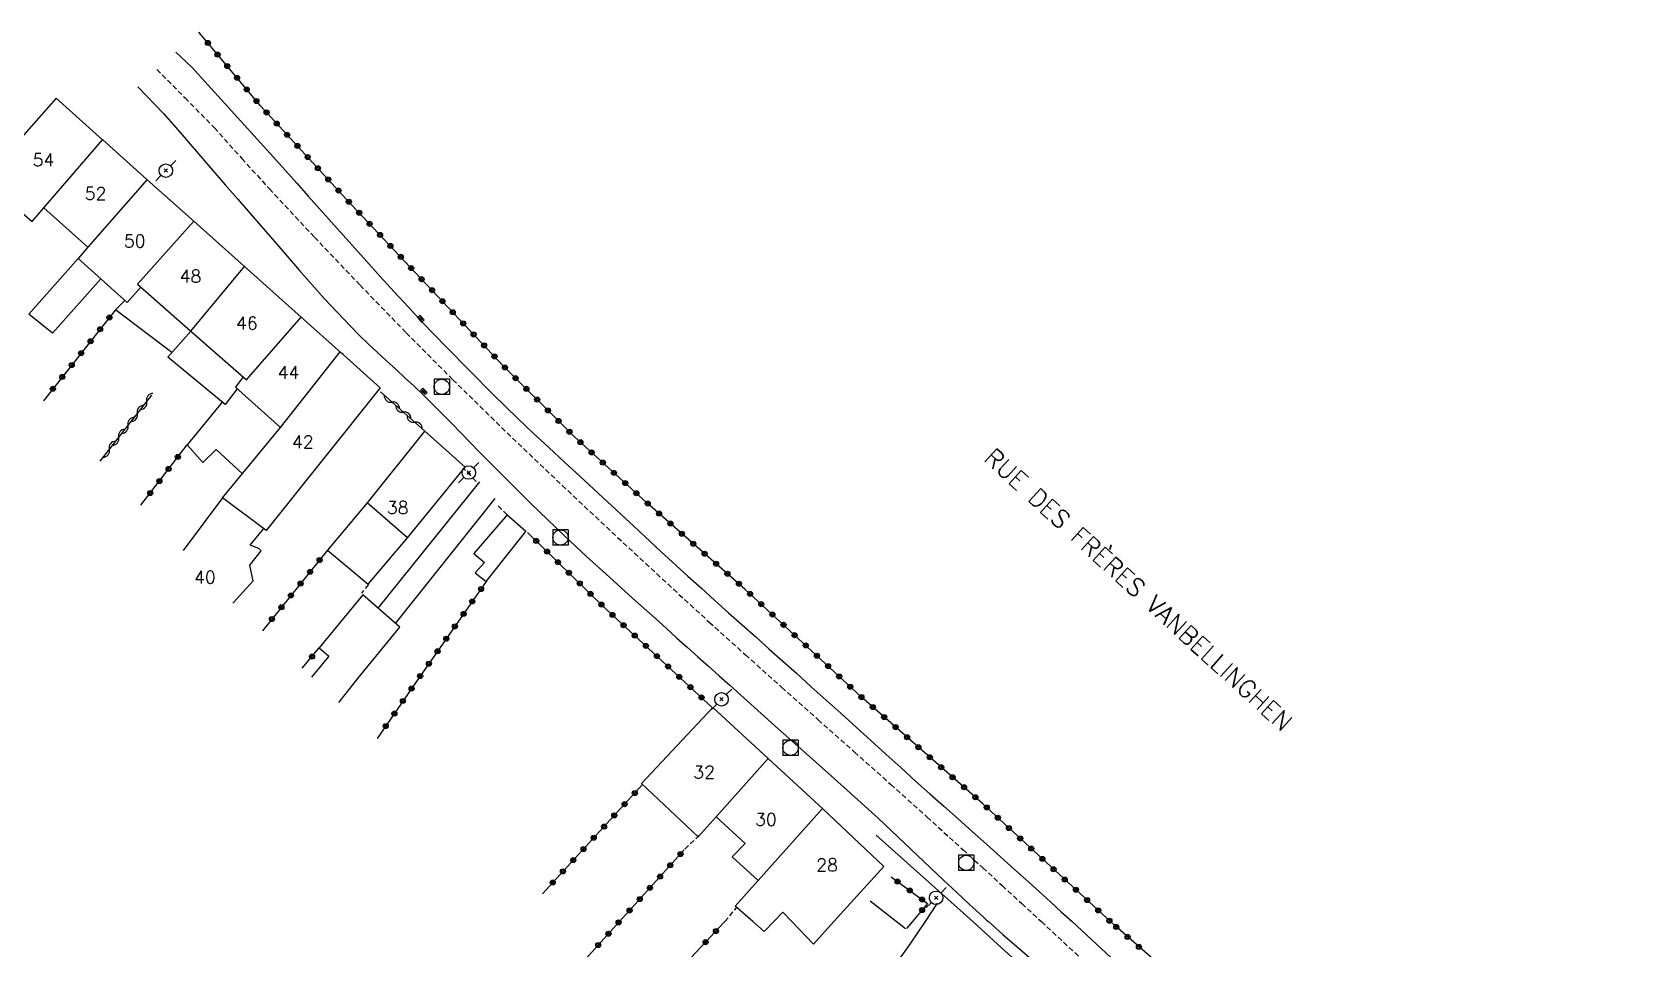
# Model space of a CAD drawing. Header units: millimetres. Extents: x 137000 to 138002, y 152999 to 154002.
# Drawn here: x 137469.8 to 137629.3, y 153168.3 to 153258.9 of the extents above; entities that cross this region are included whole.
import ezdxf
from ezdxf.enums import TextEntityAlignment as Align

# ---------------------------------------------------------------- set-up
doc = ezdxf.new("R2010")
doc.units = ezdxf.units.MM
doc.linetypes.add('DASHED', pattern=[0.75, 0.5, -0.25])
doc.layers.get('0').update_dxf_attribs({"linetype": 'CONTINUOUS'})
for name, color, linetype in [('W0001', 6, 'DASHED'), ('W0008', 7, 'CONTINUOUS'), ('W0014', 7, 'CONTINUOUS'), ('W0017', 7, 'CONTINUOUS'), ('W0071', 7, 'CONTINUOUS'), ('W0101', 7, 'CONTINUOUS'), ('W0104', 1, 'CONTINUOUS'), ('W0112', 1, 'DASHED'), ('W0310', 3, 'CONTINUOUS'), ('W0323', 7, 'CONTINUOUS'), ('W0401', 7, 'CONTINUOUS'), ('W0420', 7, 'CONTINUOUS'), ('W0473', 7, 'CONTINUOUS'), ('W0989', 7, 'CONTINUOUS'), ('W0991', 7, 'CONTINUOUS'), ('W1102', 7, 'CONTINUOUS')]:
    doc.layers.add(name, color=color, linetype=linetype)
doc.styles.get("Standard").update_dxf_attribs({"font": 'romans.shx', "width": 0.85})

# ---------------------------------------------------------------- blocks, each defined once
blk = doc.blocks.new('T420')
for p, q in [((0.75, 0.75), (-0.75, 0.75)), ((-0.75, 0.75), (-0.75, -0.75)), ((0.75, 0.75), (0.75, -0.75)), ((0.75, -0.75), (-0.75, -0.75))]:
    blk.add_line(p, q)
blk.add_ellipse((0, 0), major_axis=(-0.53, 0.53), ratio=1, start_param=3.926991, end_param=10.210176)
blk = doc.blocks.new('T473')
for p, q in [((-0.166667, 0.166667), (0.166667, -0.166667)), ((-0.166667, -0.166667), (0.166667, 0.166667)), ((0.500001, 0.500001), (1.000002, 1.000002)), ((-1.000002, -1.000002), (-0.500001, -0.500001))]:
    blk.add_line(p, q)
blk.add_ellipse((0, 0), major_axis=(0.471405, 0.471405), ratio=1, start_param=5.4977871438, end_param=11.780972451)
blk = doc.blocks.new('T401')
for p, q in [((-0.3, 0.3), (0, 0.3)), ((-0.3, -0.25), (-0.3, 0.3)), ((-0.3, 0.15), (0, 0.15)), ((-0.3, 0), (0, 0)), ((0, 0.3), (0, -0.25)), ((-0.3, -0.15), (0, -0.15)), ((-0.3, -0.25), (-0.3, -0.3)), ((-0.3, -0.3), (0, -0.3)), ((0, -0.3), (0, -0.25))]:
    blk.add_line(p, q)
blk = doc.blocks.new('t310o')
at = {"color": 0, "linetype": 'Continuous'}
for centre, start, end in [((-0.5, 0.38), 216.8699, 323.1304), ((0.5, -0.37), 36.8699, 143.1303)]:
    blk.add_arc(centre, 0.625, start, end, dxfattribs=at)
blk = doc.blocks.new('t323o')
at = {"color": 0, "linetype": 'Continuous'}
for radius in [0.25, 0.15]:
    blk.add_circle((0, 0), radius, dxfattribs=at)

msp = doc.modelspace()

# ---------------------------------------------------------------- linework, layer by layer
at = {"layer": 'W0001'}
for points in [[(137482.1, 153255.23), (137484.9, 153252.42), (137487.8, 153249.47), (137490.5, 153246.44), (137493.23, 153243.43), (137497.69, 153238.65), (137502.19, 153233.91), (137506.75, 153229.21), (137511.36, 153224.57), (137516.72, 153219.31), (137522.16, 153214.12), (137527.64, 153208.97), (137533.15, 153203.86), (137536.7, 153200.6), (137540.27, 153197.37), (137543.86, 153194.16), (137547.45, 153190.96), (137551.05, 153187.76), (137554.64, 153184.56), (137558.22, 153181.34), (137561.78, 153178.1), (137563.72, 153176.33), (137565.65, 153174.56), (137567.58, 153172.78), (137569.51, 153171)], [(137569.51, 153171), (137574.26, 153166.6)]]:
    msp.add_lwpolyline(points, dxfattribs=at)
at = {"layer": 'W0008'}
for points in [[(137483.97, 153256.94), (137485.57, 153255.46), (137487.19, 153253.68), (137488.8, 153251.91), (137490.41, 153250.13), (137492.02, 153248.35), (137493.63, 153246.57), (137494.78, 153245.28), (137495.93, 153244), (137497.07, 153242.71), (137498.22, 153241.43), (137499.37, 153240.14), (137500.51, 153238.85), (137501.66, 153237.57), (137502.82, 153236.29), (137504.19, 153234.77), (137505.57, 153233.25), (137506.96, 153231.73), (137508.36, 153230.24), (137510.68, 153227.83), (137513.02, 153225.45), (137515.38, 153223.09), (137517.77, 153220.75), (137519.3, 153219.29), (137520.85, 153217.86), (137522.4, 153216.43), (137523.95, 153215), (137526.61, 153212.53), (137529.26, 153210.06), (137531.92, 153207.6), (137534.59, 153205.15), (137535.92, 153203.95), (137537.26, 153202.74), (137538.6, 153201.54), (137539.94, 153200.35), (137541.29, 153199.15), (137542.63, 153197.95), (137543.97, 153196.75), (137545.31, 153195.55), (137546.78, 153194.22), (137548.25, 153192.89), (137549.73, 153191.56), (137551.2, 153190.23), (137552.67, 153188.89), (137554.14, 153187.56), (137555.61, 153186.23), (137557.08, 153184.9), (137558.48, 153183.65), (137559.88, 153182.4), (137561.28, 153181.16), (137562.68, 153179.91), (137564.08, 153178.67), (137565.48, 153177.42), (137566.87, 153176.17), (137568.27, 153174.91), (137569.34, 153173.94), (137570.41, 153172.96), (137571.48, 153171.98), (137572.54, 153171)], [(137572.54, 153171), (137574.47, 153169.22), (137576.39, 153167.44)]]:
    msp.add_lwpolyline(points, dxfattribs=at)
at = {"layer": 'W0014'}
for points in [[(137480.22, 153253.51), (137480.22, 153253.51), (137482.76, 153250.9), (137483.99, 153249.49), (137485.21, 153248.07), (137486.43, 153246.66), (137487.65, 153245.24), (137488.87, 153243.83), (137490.1, 153242.42), (137491.33, 153241.01), (137493.77, 153238.2), (137496.21, 153235.37), (137498.68, 153232.58), (137501.23, 153229.86), (137502.1, 153228.98), (137502.99, 153228.12), (137503.89, 153227.28), (137504.8, 153226.44), (137505.71, 153225.61), (137506.62, 153224.77), (137507.53, 153223.93), (137508.42, 153223.07), (137509.36, 153222.14), (137510.31, 153221.19), (137511.24, 153220.24), (137512.17, 153219.28), (137513.1, 153218.33), (137514.03, 153217.37), (137514.97, 153216.42), (137515.91, 153215.48), (137517.5, 153213.89), (137519.11, 153212.31), (137520.72, 153210.74), (137522.35, 153209.18), (137524.58, 153207.1), (137526.84, 153205.04), (137529.1, 153202.99), (137531.37, 153200.95), (137532.42, 153200), (137533.47, 153199.06), (137534.52, 153198.12), (137535.57, 153197.18), (137536.62, 153196.24), (137537.68, 153195.3), (137538.73, 153194.36), (137539.78, 153193.42), (137543.19, 153190.37), (137546.61, 153187.32), (137550.02, 153184.26), (137553.41, 153181.18), (137554.71, 153179.98), (137556, 153178.77), (137557.28, 153177.55), (137558.56, 153176.33), (137559.84, 153175.11), (137561.13, 153173.9), (137562.42, 153172.69), (137563.73, 153171.5), (137563.87, 153171.37), (137564, 153171.25), (137564.14, 153171.12), (137564.28, 153171)], [(137562.74, 153171), (137553.19, 153179.54)], [(137567.64, 153166.54), (137565.19, 153168.77), (137562.74, 153171)], [(137564.28, 153171), (137565.7, 153169.74), (137567.13, 153168.5), (137568.57, 153167.26)]]:
    msp.add_lwpolyline(points, dxfattribs=at)
at = {"layer": 'W0017'}
for points in [[(137513.99, 153214.46), (137503.95, 153201.99)], [(137505.69, 153200.46), (137515.55, 153212.82)], [(137555.17, 153171), (137552.6, 153173.02)], [(137556.08, 153170.28), (137555.17, 153171)]]:
    msp.add_lwpolyline(points, dxfattribs=at)
at = {"layer": 'W0071'}
for points in [[(137559.23, 153172.84), (137558.02, 153171)], [(137558.02, 153171), (137556.51, 153168.78), (137554.94, 153166.58)]]:
    msp.add_lwpolyline(points, dxfattribs=at)
at = {"layer": 'W0101'}
for points in [[(137472.17, 153252.39), (137465.02, 153244.33), (137469.79, 153240.21), (137470.94, 153241.55)], [(137476.75, 153248.27), (137472.17, 153252.39)], [(137481.13, 153244.37), (137476.76, 153248.29), (137476.75, 153248.27)], [(137485.77, 153240.23), (137485.78, 153240.21), (137481.13, 153244.37)], [(137470.95, 153241.55), (137475.28, 153237.67)], [(137490.76, 153235.77), (137485.77, 153240.23)], [(137475.28, 153237.67), (137474.32, 153236.56), (137479.19, 153232.19)], [(137496.37, 153230.75), (137490.76, 153235.77)], [(137479.19, 153232.19), (137480.52, 153233.73)], [(137480.2, 153234.01), (137485.48, 153229.37)], [(137500.36, 153227.18), (137500.36, 153227.19), (137496.37, 153230.75), (137496.37, 153230.75)], [(137485.48, 153229.37), (137490.97, 153224.56)], [(137504.17, 153223.77), (137500.54, 153227.02), (137500.36, 153227.18)], [(137490.64, 153224.85), (137489.87, 153223.84), (137494.31, 153219.83)], [(137504.17, 153223.77), (137492.92, 153209.65)], [(137488.61, 153212.88), (137494.31, 153219.83)], [(137508.58, 153219.51), (137502.88, 153212.41), (137498.98, 153207.71), (137502.99, 153204.36), (137506.89, 153208.93), (137512.57, 153215.93)], [(137512.57, 153215.93), (137508.54, 153219.5)], [(137488.61, 153212.88), (137484.72, 153207.7)], [(137489.62, 153202.48), (137489.67, 153202.54), (137491.64, 153204.7), (137491.3, 153206.23), (137492.42, 153207.65), (137492.19, 153207.88), (137491.33, 153208.23), (137492.67, 153209.85)], [(137537.04, 153192.16), (137530, 153184.64), (137535.61, 153179.38), (137537.39, 153181.36)], [(137542.53, 153187.12), (137537.04, 153192.16)], [(137547.93, 153182.16), (137542.53, 153187.12)], [(137553.95, 153176.44), (137547.93, 153182.16)], [(137537.39, 153181.36), (137540.23, 153178.74), (137538.97, 153177.39), (137541.53, 153175.08)], [(137553.95, 153176.44), (137549.01, 153171)], [(137541, 153171), (137539.27, 153172.54), (137541.53, 153175.08)], [(137543.06, 153171), (137542.11, 153170.01), (137541, 153171)], [(137544.84, 153171), (137543.95, 153171.93), (137543.06, 153171)], [(137549.01, 153171), (137546.98, 153168.77), (137544.84, 153171)]]:
    msp.add_lwpolyline(points, dxfattribs=at)
at = {"layer": 'W0104'}
for points in [[(137476.58, 153234.53), (137471.79, 153229.17), (137469.47, 153231.06), (137474.32, 153236.56)], [(137483.6, 153227.26), (137478.02, 153231.49), (137478.95, 153232.4)], [(137490.05, 153223.68), (137488.85, 153222.12), (137483.2, 153226.81), (137485.48, 153229.38)], [(137488.57, 153222.36), (137485.09, 153218.13), (137486.64, 153216.38), (137487.96, 153217.68), (137490.57, 153215.27)], [(137506.89, 153208.93), (137502.88, 153212.41)], [(137516.72, 153211.22), (137513.42, 153207.39), (137514.48, 153206.51), (137513.55, 153205.49), (137514.66, 153204.63), (137518.57, 153209.58)], [(137518.57, 153209.58), (137516.69, 153211.21)], [(137502.46, 153203.29), (137498.15, 153198.06), (137499.11, 153197.23), (137497.4, 153195.18)], [(137500.09, 153192.65), (137501.96, 153195.02), (137506.11, 153200.1), (137502.46, 153203.29)]]:
    msp.add_lwpolyline(points, dxfattribs=at)
at = {"layer": 'W0112'}
for points in [[(137513.66, 153214.52), (137512.43, 153215.76)], [(137516.71, 153211.21), (137515.84, 153212.13)], [(137503.01, 153204.31), (137502.32, 153203.47)], [(137535.73, 153179.54), (137534.16, 153178.07)], [(137538.18, 153170.95), (137538.23, 153171)], [(137538.23, 153171), (137539.41, 153172.41)]]:
    msp.add_lwpolyline(points, dxfattribs=at)
at = {"layer": 'W0310'}
for points in [[(137481.59, 153223.05), (137476.48, 153216.52)], [(137508.56, 153219.5), (137504.21, 153223.36)]]:
    msp.add_lwpolyline(points, dxfattribs=at)
at = {"layer": 'W0323'}
for points in [[(137576.33, 153171), (137563.73, 153182.64), (137551.66, 153193.26), (137540.22, 153203.88), (137530.49, 153212.43), (137523.35, 153218.96), (137516.34, 153225.94), (137507.68, 153235.14), (137500.86, 153242.39), (137492.35, 153251.64), (137486.26, 153258.91)], [(137478.02, 153231.49), (137470.9, 153222.49)], [(137480.54, 153212.17), (137485.09, 153218.13)], [(137537.03, 153192.14), (137526.12, 153202.26), (137518.74, 153209.47)], [(137498.98, 153207.71), (137492.54, 153199.74)], [(137514.66, 153204.63), (137507.6, 153194.51), (137503.88, 153189.1)], [(137496.48, 153196.04), (137498.15, 153198.06)], [(137520.22, 153173.76), (137530.11, 153184.55)], [(137534.23, 153178.1), (137527.82, 153171)], [(137554.68, 153175.42), (137558.26, 153172.79), (137556.77, 153171)], [(137527.82, 153171), (137515.68, 153157.55)], [(137520.97, 153152.54), (137538.18, 153170.95)], [(137556.77, 153171), (137556.2, 153170.32)], [(137629.33, 153156.66), (137622.49, 153151.93), (137607.61, 153142.48), (137591.88, 153157.33), (137576.76, 153170.61), (137576.33, 153171)]]:
    msp.add_lwpolyline(points, dxfattribs=at)
at = {"layer": 'W1102'}
for points in [[(137470.94, 153241.55), (137476.75, 153248.27)], [(137481.14, 153244.37), (137475.28, 153237.67)], [(137485.77, 153240.23), (137480.2, 153234.01)], [(137485.48, 153229.37), (137490.76, 153235.77)], [(137490.97, 153224.56), (137496.37, 153230.75)], [(137494.31, 153219.83), (137500.23, 153227.31)], [(137492.92, 153209.65), (137488.61, 153212.88)], [(137537.39, 153181.36), (137542.53, 153187.12)], [(137541.53, 153175.08), (137547.89, 153182.2)]]:
    msp.add_lwpolyline(points, dxfattribs=at)

# ---------------------------------------------------------------- block references
at = {"layer": 'W0310'}
for p, rotation in [((137480.17, 153221.24), 232.0058073181323), ((137481.1, 153222.43), 232.0058073181323), ((137505.33, 153222.36), 138.4794005329099), ((137506.46, 153221.37), 138.4794005329099), ((137479.25, 153220.06), 232.0058073181323), ((137507.58, 153220.37), 138.4794005329099), ((137478.33, 153218.88), 232.0058073181323), ((137477.4, 153217.7), 232.0058073181323)]:
    msp.add_blockref('t310o', p, dxfattribs=dict(at, rotation=rotation))
at = {"layer": 'W0323'}
for p, rotation in [((137487.15, 153257.86), 132.4101468927433), ((137488.11, 153256.71), 132.4101468927433), ((137489.06, 153255.57), 132.4101468927433), ((137490.03, 153254.41), 132.4101468927433), ((137490.99, 153253.26), 132.4101468927433), ((137491.95, 153252.11), 132.4101468927433), ((137492.95, 153250.99), 132.6369986987495), ((137493.96, 153249.89), 132.6369986987495), ((137494.98, 153248.78), 132.6369986987495), ((137496, 153247.68), 132.6369986987495), ((137497.01, 153246.58), 132.6369986987495), ((137498.03, 153245.47), 132.6369986987495), ((137499.04, 153244.37), 132.6369986987495), ((137500.06, 153243.27), 132.6369986987495), ((137501.08, 153242.16), 133.2048773678309), ((137502.1, 153241.07), 133.2048773678309), ((137503.13, 153239.98), 133.2048773678309), ((137504.16, 153238.88), 133.2048773678309), ((137505.19, 153237.79), 133.2048773678309), ((137506.21, 153236.7), 133.2048773678309), ((137507.24, 153235.6), 133.2048773678309), ((137508.27, 153234.51), 133.2775066489602), ((137509.3, 153233.42), 133.2775066489602), ((137510.32, 153232.33), 133.2775066489602), ((137511.35, 153231.24), 133.2775066489602), ((137477.42, 153230.72), 231.6105572307933), ((137512.38, 153230.14), 133.2775066489602), ((137475.56, 153228.37), 231.6105572307933), ((137476.49, 153229.55), 231.6105572307933), ((137513.41, 153229.05), 133.2775066489602), ((137514.44, 153227.96), 133.2775066489602), ((137474.62, 153227.19), 231.6105572307933), ((137515.47, 153226.87), 133.2775066489602), ((137472.76, 153224.84), 231.6105572307933), ((137473.69, 153226.02), 231.6105572307933), ((137516.5, 153225.78), 135.102408876967), ((137471.83, 153223.67), 231.6105572307933), ((137517.56, 153224.72), 135.102408876967), ((137518.62, 153223.66), 135.102408876967), ((137519.69, 153222.6), 135.102408876967), ((137520.75, 153221.54), 135.102408876967), ((137521.81, 153220.49), 135.102408876967), ((137522.87, 153219.43), 135.102408876967), ((137523.96, 153218.39), 137.5892495443887), ((137484.18, 153216.94), 52.63086446455275), ((137525.07, 153217.38), 137.5892495443887), ((137483.27, 153215.75), 52.63086446455275), ((137526.18, 153216.37), 137.5892495443887), ((137527.28, 153215.36), 137.5892495443887), ((137482.36, 153214.55), 52.63086446455275), ((137528.39, 153214.35), 137.5892495443887), ((137481.45, 153213.36), 52.63086446455275), ((137529.5, 153213.34), 137.5892495443887), ((137530.61, 153212.33), 138.6635080630485), ((137531.73, 153211.34), 138.6635080630485), ((137532.86, 153210.35), 138.6635080630485), ((137533.99, 153209.35), 138.6635080630485), ((137519.6, 153208.63), 135.6714501935994), ((137520.67, 153207.58), 135.6714501935994), ((137535.11, 153208.36), 138.6635080630485), ((137536.24, 153207.37), 138.6635080630485), ((137498.19, 153206.74), 231.0840669201918), ((137521.74, 153206.53), 135.6714501935994), ((137537.37, 153206.38), 138.6635080630485), ((137496.31, 153204.41), 231.0840669201918), ((137497.25, 153205.58), 231.0840669201918), ((137522.82, 153205.49), 135.6714501935994), ((137523.89, 153204.44), 135.6714501935994), ((137538.49, 153205.39), 138.6635080630485), ((137539.62, 153204.4), 138.6635080630485), ((137495.36, 153203.24), 231.0840669201918), ((137513.28, 153202.65), 235.0923712893293), ((137514.14, 153203.88), 235.0923712893293), ((137524.96, 153203.39), 135.6714501935994), ((137540.73, 153203.4), 137.1554988067574), ((137493.48, 153200.91), 231.0840669201918), ((137494.42, 153202.07), 231.0840669201918), ((137512.42, 153201.42), 235.0923712893293), ((137526.04, 153202.34), 135.6714501935994), ((137527.13, 153201.32), 137.1644152779004), ((137541.83, 153202.38), 137.1554988067574), ((137542.93, 153201.36), 137.1554988067574), ((137511.56, 153200.19), 235.0923712893293), ((137528.23, 153200.3), 137.1644152779004), ((137529.33, 153199.28), 137.1644152779004), ((137544.03, 153200.34), 137.1554988067574), ((137545.13, 153199.32), 137.1554988067574), ((137509.85, 153197.73), 235.0923712893293), ((137510.71, 153198.96), 235.0923712893293), ((137530.43, 153198.26), 137.1644152779004), ((137546.23, 153198.3), 137.1554988067574), ((137497.44, 153197.2), 50.38995365495536), ((137508.99, 153196.5), 235.0923712893293), ((137531.53, 153197.24), 137.1644152779004), ((137532.63, 153196.22), 137.1644152779004), ((137547.33, 153197.28), 137.1554988067574), ((137548.43, 153196.26), 137.1554988067574), ((137508.13, 153195.27), 235.0923712893293), ((137533.73, 153195.2), 137.1644152779004), ((137549.53, 153195.24), 137.1554988067574), ((137507.28, 153194.04), 235.4854601634849), ((137534.83, 153194.18), 137.1644152779004), ((137535.93, 153193.16), 137.1644152779004), ((137550.63, 153194.22), 137.1554988067574), ((137551.73, 153193.2), 138.6468749418167), ((137505.58, 153191.57), 235.4854601634849), ((137506.43, 153192.81), 235.4854601634849), ((137552.86, 153192.21), 138.6468749418167), ((137504.73, 153190.33), 235.4854601634849), ((137553.98, 153191.22), 138.6468749418167), ((137555.11, 153190.23), 138.6468749418167), ((137556.24, 153189.23), 138.6468749418167), ((137557.36, 153188.24), 138.6468749418167), ((137558.49, 153187.25), 138.6468749418167), ((137559.61, 153186.26), 138.6468749418167), ((137560.74, 153185.27), 138.6468749418167), ((137529.34, 153183.71), 47.47774395848603), ((137561.87, 153184.28), 138.6468749418167), ((137562.99, 153183.29), 138.6468749418167), ((137528.33, 153182.61), 47.47774395848603), ((137564.11, 153182.29), 137.2787375789765), ((137526.3, 153180.39), 47.47774395848603), ((137527.31, 153181.5), 47.47774395848603), ((137565.21, 153181.27), 137.2787375789765), ((137566.31, 153180.25), 137.2787375789765), ((137525.28, 153179.29), 47.47774395848603), ((137567.42, 153179.23), 137.2787375789765), ((137523.26, 153177.08), 47.47774395848603), ((137524.27, 153178.18), 47.47774395848603), ((137533.85, 153177.68), 227.942008128932), ((137568.52, 153178.22), 137.2787375789765), ((137569.62, 153177.2), 137.2787375789765), ((137522.24, 153175.97), 47.47774395848603), ((137531.84, 153175.45), 227.942008128932), ((137532.84, 153176.57), 227.942008128932), ((137570.72, 153176.18), 137.2787375789765), ((137521.23, 153174.87), 47.47774395848603), ((137530.83, 153174.34), 227.942008128932), ((137555.3, 153174.96), 323.6872309869884), ((137556.51, 153174.08), 323.6872309869884), ((137571.82, 153175.16), 137.2787375789765), ((137572.93, 153174.15), 137.2787375789765), ((137529.83, 153173.23), 227.942008128932), ((137557.72, 153173.19), 323.6872309869884), ((137557.73, 153172.15), 230.2195666523076), ((137574.03, 153173.13), 137.2787375789765), ((137527.74, 153170.92), 227.9420081289701), ((137528.82, 153172.11), 227.942008128932), ((137575.13, 153172.11), 137.2787375789765), ((137576.23, 153171.09), 137.2787375789765), ((137526.74, 153169.8), 227.9420081289701), ((137536.33, 153168.97), 46.92463015028392), ((137537.36, 153170.07), 46.92463015028392), ((137576.91, 153170.48), 138.7037022226024), ((137578.03, 153169.49), 138.7037022226024), ((137525.73, 153168.69), 227.9420081289701), ((137579.16, 153168.5), 138.7037022226024)]:
    msp.add_blockref('t323o', p, dxfattribs=dict(at, rotation=rotation))
at = {"layer": 'W0401'}
for p, rotation in [((137508.1, 153230.49), 223.4618683780471), ((137508.39, 153223.31), 225.741607938079)]:
    msp.add_blockref('T401', p, dxfattribs=dict(at, rotation=rotation))
at = {"layer": 'W0420'}
for p in [(137510.26, 153223.87), (137521.99, 153208.97), (137544.73, 153188.18), (137562.09, 153176.82)]:
    msp.add_blockref('T420', p, dxfattribs=at)
at = {"layer": 'W0473'}
for p in [(137482.99, 153245.24), (137512.93, 153215.39), (137537.91, 153192.98), (137559.11, 153173.36)]:
    msp.add_blockref('T473', p, dxfattribs=at)

# ---------------------------------------------------------------- texts
at = {"layer": 'W0989'}
msp.add_text('RUE DES FRÈRES VANBELLINGHEN   ', height=1.75, rotation=317.655, dxfattribs=at).set_placement((137563.72, 153216.66))
at = {"layer": 'W0991'}
for s, p in [('54', (137470.91, 153246.3)), ('52', (137476.05, 153242.98)), ('50', (137479.92, 153238.28)), ('48', (137485.43, 153234.8)), ('46', (137491, 153230.16)), ('44', (137495.12, 153225.29)), ('42', (137496.53, 153218.42)), ('38', (137505.91, 153211.93)), ('40', (137486.86, 153205.04)), ('32', (137536.19, 153185.77)), ('30', (137542.29, 153181.1)), ('28', (137548.34, 153176.6))]:
    msp.add_text(s, height=1.25, dxfattribs=at).set_placement(p, align=Align.MIDDLE_CENTER)

doc.saveas('drawing.dxf')
